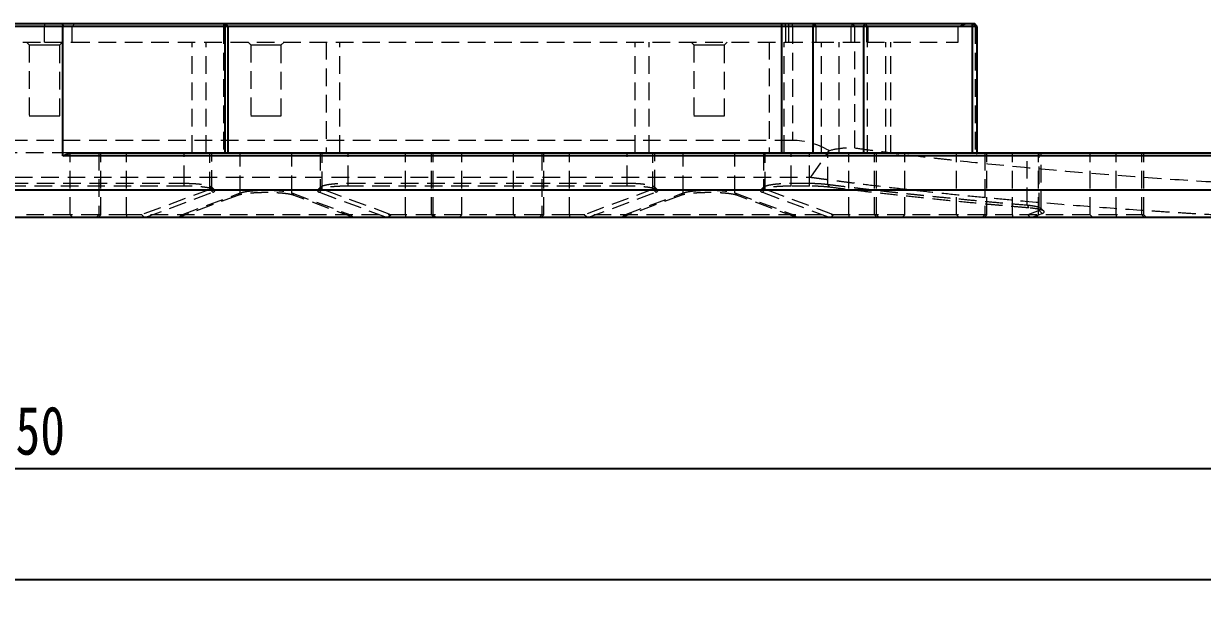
# Model space of a CAD drawing. Header units: millimetres. Extents: x 0 to 420, y 0 to 298.
# Drawn here: x 184.5 to 269.7, y 100.5 to 141.7 of the extents above; entities that cross this region are included whole.
import ezdxf

# ---------------------------------------------------------------- set-up
doc = ezdxf.new("R2010")
doc.units = ezdxf.units.MM
doc.linetypes.add('HIDDEN', pattern=[1.905, 1.27, -0.635])
doc.layers.add('레이어10', color=30, linetype='Continuous')
doc.layers.add('치수선', color=104, linetype='Continuous')
doc.styles.add('SLDTEXTSTYLE4', font='TXT', dxfattribs={"width": 0.75})
doc.dimstyles.new('SLDDIMSTYLE0', dxfattribs={"dimtxt": 3.5, "dimasz": 3.302, "dimexe": 0, "dimexo": 0.0625, "dimgap": 0.875, "dimtad": 1, "dimdec": 3, "dimlfac": 1.5, "dimrnd": 1e-09, "dimzin": 12, "dimdsep": 46, "dimtxsty": 'SLDTEXTSTYLE4', "dimsah": 1, "dimcen": 0.09, "dimadec": 0, "dimazin": 3, "dimtfac": 1, "dimtdec": 3, "dimtofl": 0, "dimtmove": 0, "dimatfit": 3, "dimfxl": 1, "dimfrac": 2, "dimtolj": 1, "dimtzin": 12, "dimarcsym": 0})

# ---------------------------------------------------------------- blocks, each defined once
blk = doc.blocks.new('_D')
at = {"layer": '치수선', "transparency": 16777216}
for p, q in [((302.721, 125.043), (302.721, 108.529)), ((69.388, 121.863), (69.388, 108.529)), ((302.721, 109.529), (69.388, 109.529))]:
    blk.add_line(p, q, dxfattribs=at)
for points in [[(69.388, 109.529), (72.69, 109.021), (72.69, 110.037)], [(302.721, 109.529), (299.419, 110.037), (299.419, 109.021)]]:
    blk.add_solid(points, dxfattribs=at)
at = {"layer": '치수선', "transparency": 16777216, "insert": (182.176, 114.041), "char_height": 3.5, "attachment_point": 1, "style": 'SLDTEXTSTYLE4'}
blk.add_mtext('350', dxfattribs=at)
blk = doc.blocks.new('_D_2')
at = {"layer": '레이어10', "transparency": 16777216}
for p, q in [((313.721, 128.655), (313.721, 100.529)), ((34.055, 126.522), (34.055, 100.529)), ((34.055, 101.529), (313.721, 101.529))]:
    blk.add_line(p, q, dxfattribs=at)
for points in [[(34.055, 101.529), (37.357, 101.021), (37.357, 102.037)], [(313.721, 101.529), (310.419, 102.037), (310.419, 101.021)]]:
    blk.add_solid(points, dxfattribs=at)
at = {"layer": '레이어10', "transparency": 16777216, "char_height": 3.5, "attachment_point": 1, "style": 'SLDTEXTSTYLE4'}
for s, insert in [('(', (166.349, 106.041)), (')', (179.707, 106.041)), ('419.5', (168.069, 106.041))]:
    blk.add_mtext(s, dxfattribs=dict(at, insert=insert))

msp = doc.modelspace()

# ---------------------------------------------------------------- linework, layer by layer
at = {"color": 7, "linetype": 'Continuous', "lineweight": 25}
for p, q in [((155.91298, 141.65487), (187.34958, 141.65487)), ((187.3881, 141.45487), (155.91298, 141.45487)), ((187.34958, 141.65487), (187.3881, 141.45487)), ((187.34958, 141.65487), (199.04009, 141.65487)), ((199.11437, 141.45487), (187.3881, 141.45487)), ((187.3881, 132.12153), (187.3881, 141.45487)), ((199.04009, 141.65487), (199.11437, 141.45487)), ((199.04009, 141.65487), (199.1239, 141.65487)), ((199.11437, 132.32153), (199.11437, 141.45487)), ((199.3239, 141.45487), (199.11437, 141.45487)), ((199.3239, 141.45487), (199.1239, 141.65487)), ((199.1239, 141.65487), (239.30394, 141.65487)), ((199.3239, 132.32153), (199.3239, 141.45487)), ((239.30394, 141.45487), (199.3239, 141.45487)), ((239.30394, 141.45487), (239.30394, 141.65487)), ((239.30394, 141.65487), (241.66746, 141.65487)), ((239.30394, 132.32153), (239.30394, 141.45487)), ((241.53367, 141.45487), (239.30394, 141.45487)), ((241.53367, 141.45487), (241.66746, 141.65487)), ((241.53367, 141.45487), (241.53367, 132.32153)), ((245.21977, 141.45487), (241.53367, 141.45487)), ((241.66746, 141.65487), (245.29053, 141.65487)), ((245.21977, 132.32153), (245.21977, 141.45487)), ((253.08243, 141.45487), (245.21977, 141.45487)), ((245.29053, 141.65487), (253.08243, 141.65487)), ((253.08243, 141.45487), (253.08243, 141.65487)), ((253.08243, 141.65487), (253.21576, 141.65487)), ((253.08243, 132.32153), (253.08243, 141.45487)), ((253.41576, 141.45487), (253.08243, 141.45487)), ((253.41576, 141.45487), (253.21576, 141.65487)), ((253.41576, 132.32153), (253.41576, 141.45487)), ((187.3881, 132.12153), (187.8881, 132.32153)), ((302.72143, 132.12153), (187.3881, 132.12153)), ((187.8881, 132.32153), (302.72143, 132.32153)), ((155.91298, 129.65487), (302.72143, 129.65487)), ((302.72143, 127.65487), (155.91298, 127.65487))]:
    msp.add_line(p, q, dxfattribs=at)
at = {"color": 7, "linetype": 'HIDDEN', "lineweight": 18}
for p, q in [((186.05476, 141.65487), (186.05476, 141.45487)), ((186.05476, 140.32153), (186.05476, 141.45487)), ((188.05476, 141.45487), (188.25476, 141.65487)), ((188.05476, 140.32153), (188.05476, 141.45487)), ((198.99057, 141.65487), (198.99057, 141.45487)), ((198.99057, 141.45487), (198.99057, 132.32153)), ((239.56026, 141.45487), (239.56026, 141.65487)), ((239.56026, 141.45487), (239.56026, 140.32153)), ((239.81762, 141.45487), (239.81762, 141.65487)), ((239.81762, 140.32153), (239.81762, 141.45487)), ((240.07604, 141.45487), (240.07604, 141.65487)), ((240.07604, 141.45487), (240.07604, 133.21992)), ((241.66252, 141.65487), (241.79671, 141.45487)), ((241.79671, 140.32153), (241.79671, 141.45487)), ((244.43865, 141.65487), (244.30406, 141.45487)), ((244.30406, 140.32153), (244.30406, 141.45487)), ((244.57614, 141.45487), (244.44114, 141.65487)), ((244.57614, 132.65768), (244.57614, 141.45487)), ((245.45599, 140.32153), (245.45599, 141.45487)), ((245.50363, 132.32153), (245.50363, 141.45487)), ((245.50365, 140.32153), (245.50365, 141.45629)), ((245.54474, 140.32153), (245.54474, 141.45487)), ((252.03728, 140.32153), (252.03728, 141.45487)), ((253.27378, 141.45487), (253.15897, 141.65487)), ((253.27378, 141.45487), (253.27378, 132.12153)), ((155.91298, 140.32153), (186.05476, 140.32153)), ((184.75476, 140.32153), (184.95476, 140.12153)), ((184.95476, 140.12153), (186.05476, 140.12153)), ((184.95476, 140.12153), (184.95476, 134.9882)), ((186.05476, 140.32153), (188.05476, 140.32153)), ((186.05476, 140.12153), (187.15476, 140.12153)), ((187.15476, 140.12153), (187.35476, 140.32153)), ((187.15476, 134.9882), (187.15476, 140.12153)), ((188.05476, 140.32153), (239.56026, 140.32153)), ((196.72143, 132.32153), (196.72143, 140.32153)), ((197.72143, 132.32153), (197.72143, 140.32153)), ((200.75476, 140.32153), (200.95476, 140.12153)), ((200.95476, 140.12153), (202.05476, 140.12153)), ((200.95476, 140.12153), (200.95476, 134.9882)), ((202.05476, 140.12153), (203.15476, 140.12153)), ((203.15476, 140.12153), (203.35476, 140.32153)), ((203.15476, 134.9882), (203.15476, 140.12153)), ((206.3881, 140.32153), (206.3881, 132.32153)), ((207.3881, 132.32153), (207.3881, 140.32153)), ((228.72143, 132.32153), (228.72143, 140.32153)), ((229.72143, 132.32153), (229.72143, 140.32153)), ((232.75476, 140.32153), (232.95476, 140.12153)), ((232.95476, 140.12153), (234.05476, 140.12153)), ((232.95476, 140.12153), (232.95476, 134.9882)), ((234.05476, 140.12153), (235.15476, 140.12153)), ((235.15476, 140.12153), (235.35476, 140.32153)), ((235.15476, 134.9882), (235.15476, 140.12153)), ((238.3881, 140.32153), (238.3881, 132.32153)), ((239.29644, 132.32153), (239.29644, 140.32153)), ((239.47975, 132.32153), (239.47975, 140.32153)), ((239.56026, 140.32153), (241.79671, 140.32153)), ((241.79671, 140.32153), (245.45599, 140.32153)), ((242.17557, 132.32153), (242.17557, 140.32153)), ((243.45483, 132.32153), (243.45483, 140.32153)), ((245.45599, 140.32153), (252.03728, 140.32153)), ((245.50365, 132.32153), (245.50365, 140.32153)), ((246.82401, 132.32153), (246.82401, 140.32153)), ((247.18437, 132.32153), (247.18437, 140.32153)), ((184.95476, 134.9882), (186.05476, 134.9882)), ((186.05476, 134.9882), (187.15476, 134.9882)), ((200.95476, 134.9882), (202.05476, 134.9882)), ((202.05476, 134.9882), (203.15476, 134.9882)), ((232.95476, 134.9882), (234.05476, 134.9882)), ((234.05476, 134.9882), (235.15476, 134.9882)), ((240.07604, 133.21992), (69.3881, 133.21992)), ((187.8881, 132.32153), (181.72143, 132.32153)), ((187.91792, 127.85487), (187.91792, 132.32153)), ((189.97439, 132.32153), (189.97439, 127.85487)), ((190.11123, 127.85487), (190.11123, 132.32153)), ((191.97439, 127.85487), (191.97439, 132.32153)), ((196.13514, 130.13105), (196.13514, 132.32153)), ((197.9983, 129.69033), (197.9983, 132.32153)), ((198.13514, 129.80785), (198.13514, 132.32153)), ((200.19161, 129.43111), (200.19161, 132.32153)), ((203.91792, 129.43111), (203.91792, 132.32153)), ((205.97439, 132.32153), (205.97439, 129.81873)), ((206.11123, 129.70178), (206.11123, 132.32153)), ((207.97439, 130.14037), (207.97439, 132.32153)), ((212.13514, 127.85487), (212.13514, 132.32153)), ((213.9983, 127.85487), (213.9983, 132.32153)), ((214.13514, 127.85487), (214.13514, 132.32153)), ((216.19161, 127.85487), (216.19161, 132.32153)), ((219.91792, 127.85487), (219.91792, 132.32153)), ((221.97439, 132.32153), (221.97439, 127.85487)), ((222.11123, 127.85487), (222.11123, 132.32153)), ((223.97439, 127.85487), (223.97439, 132.32153)), ((228.13514, 130.14037), (228.13514, 132.32153)), ((229.9983, 129.70178), (229.9983, 132.32153)), ((230.13514, 129.81873), (230.13514, 132.32153)), ((232.19161, 129.43111), (232.19161, 132.32153)), ((235.91792, 129.43111), (235.91792, 132.32153)), ((237.97439, 132.32153), (237.97439, 129.80785)), ((238.11123, 129.69033), (238.11123, 132.32153)), ((239.97439, 130.13105), (239.97439, 132.32153)), ((241.31508, 130.13105), (241.31508, 132.32153)), ((241.39797, 130.56699), (242.71454, 132.49026)), ((242.62897, 130.05152), (242.62897, 132.32153)), ((244.13514, 127.85487), (244.13514, 132.32153)), ((245.9983, 127.85487), (245.9983, 132.32153)), ((246.13514, 127.85487), (246.13514, 132.32153)), ((248.19161, 127.85487), (248.19161, 132.32153)), ((251.91792, 127.85487), (251.91792, 132.32153)), ((253.41576, 132.26763), (253.41576, 132.32153)), ((253.97439, 132.32153), (253.97439, 127.85487)), ((254.11123, 127.85487), (254.11123, 132.32153)), ((255.97439, 127.85487), (255.97439, 132.32153)), ((257.03418, 128.55971), (257.03418, 132.32153)), ((257.84735, 127.85487), (257.84735, 132.32153)), ((257.89841, 128.16219), (257.89841, 132.32153)), ((258.03525, 128.27954), (258.03525, 132.32153)), ((261.57366, 127.85487), (261.57366, 132.32153)), ((263.44662, 127.85487), (263.44662, 132.32153)), ((265.30977, 127.85487), (265.30977, 132.32153)), ((265.44662, 127.85487), (265.44662, 132.32153)), ((81.04762, 130.56699), (241.39796, 130.56699)), ((175.97439, 130.13105), (196.13514, 130.13105)), ((196.13514, 129.9219), (175.97439, 129.9219)), ((197.9983, 129.69033), (193.07388, 127.85487)), ((193.30535, 127.65487), (198.20522, 129.48118)), ((195.96266, 127.85487), (200.19161, 129.43111)), ((196.13514, 129.9219), (196.13514, 130.13105)), ((197.9983, 129.69033), (198.20522, 129.48118)), ((200.01433, 129.2529), (200.19161, 129.43111)), ((203.91792, 129.43111), (208.14686, 127.85487)), ((204.0952, 129.2529), (203.91792, 129.43111)), ((205.91434, 129.48198), (206.11123, 129.70178)), ((205.91434, 129.48198), (210.81561, 127.65514)), ((211.06637, 127.85487), (206.11123, 129.70178)), ((207.97439, 129.92056), (207.97439, 130.14037)), ((207.97439, 130.14037), (228.13514, 130.14037)), ((228.13514, 129.92056), (207.97439, 129.92056)), ((229.9983, 129.70178), (225.04315, 127.85487)), ((225.29392, 127.65514), (230.19518, 129.48198)), ((227.96266, 127.85487), (232.19161, 129.43111)), ((228.13514, 129.92056), (228.13514, 130.14037)), ((229.9983, 129.70178), (230.19518, 129.48198)), ((232.01433, 129.2529), (232.19161, 129.43111)), ((235.91792, 129.43111), (240.14686, 127.85487)), ((236.0952, 129.2529), (235.91792, 129.43111)), ((237.90431, 129.48118), (238.11123, 129.69033)), ((237.90431, 129.48118), (242.80418, 127.65487)), ((243.03565, 127.85487), (238.11123, 129.69033)), ((239.97439, 129.9219), (239.97439, 130.13105)), ((239.97439, 130.13105), (241.31508, 130.13105)), ((241.31508, 129.9219), (239.97439, 129.9219)), ((241.31508, 129.9219), (241.31508, 130.13105)), ((242.77489, 129.84237), (242.62897, 130.05152)), ((200.01433, 129.2529), (195.72765, 127.65514)), ((208.38188, 127.65514), (204.0952, 129.2529)), ((232.01433, 129.2529), (227.72765, 127.65514)), ((240.38188, 127.65514), (236.0952, 129.2529)), ((187.91792, 127.85487), (184.19161, 127.85487)), ((187.91792, 127.85487), (188.10424, 127.65487)), ((189.97439, 127.85487), (187.91792, 127.85487)), ((189.97439, 127.85487), (189.77439, 127.65487)), ((190.11123, 127.85487), (189.92492, 127.65487)), ((191.97439, 127.85487), (189.97439, 127.85487)), ((191.97439, 127.85487), (191.97439, 127.65487)), ((212.13514, 127.85487), (191.97439, 127.85487)), ((193.07388, 127.85487), (193.2651, 127.65487)), ((195.72765, 127.65514), (195.96266, 127.85487)), ((208.38188, 127.65514), (208.14686, 127.85487)), ((210.81561, 127.65514), (211.06637, 127.85487)), ((214.13514, 127.85487), (212.13514, 127.85487)), ((212.13514, 127.85487), (212.13514, 127.65487)), ((213.9983, 127.85487), (214.18461, 127.65487)), ((216.19161, 127.85487), (214.13514, 127.85487)), ((214.33514, 127.65487), (214.13514, 127.85487)), ((216.19161, 127.85487), (216.00529, 127.65487)), ((219.91792, 127.85487), (216.19161, 127.85487)), ((219.91792, 127.85487), (220.10424, 127.65487)), ((221.97439, 127.85487), (219.91792, 127.85487)), ((221.97439, 127.85487), (221.77439, 127.65487)), ((222.11123, 127.85487), (221.92492, 127.65487)), ((223.97439, 127.85487), (221.97439, 127.85487)), ((223.97439, 127.85487), (223.97439, 127.65487)), ((244.13514, 127.85487), (223.97439, 127.85487)), ((225.04315, 127.85487), (225.29392, 127.65514)), ((227.72765, 127.65514), (227.96266, 127.85487)), ((240.38188, 127.65514), (240.14686, 127.85487)), ((242.84443, 127.65487), (243.03565, 127.85487)), ((246.13514, 127.85487), (244.13514, 127.85487)), ((244.13514, 127.85487), (244.13514, 127.65487)), ((245.9983, 127.85487), (246.18461, 127.65487)), ((248.19161, 127.85487), (246.13514, 127.85487)), ((246.33514, 127.65487), (246.13514, 127.85487)), ((248.19161, 127.85487), (248.00529, 127.65487)), ((251.91792, 127.85487), (248.19161, 127.85487)), ((251.91792, 127.85487), (252.10424, 127.65487)), ((253.97439, 127.85487), (251.91792, 127.85487)), ((253.97439, 127.85487), (253.77439, 127.65487)), ((253.92492, 127.65487), (254.11123, 127.85487)), ((255.97439, 127.85487), (253.97439, 127.85487)), ((255.97439, 127.85487), (255.97439, 127.65487)), ((263.44662, 127.85487), (255.97439, 127.85487)), ((257.03418, 128.55971), (257.14512, 128.35056)), ((257.89841, 128.16219), (257.07388, 127.85487)), ((257.07388, 127.85487), (257.2651, 127.65487)), ((257.30535, 127.65487), (258.10533, 127.95304)), ((257.66103, 127.65487), (257.84735, 127.85487)), ((257.89841, 128.16219), (258.10533, 127.95304)), ((258.2339, 128.1174), (258.00738, 128.33347)), ((261.75997, 127.65487), (261.57366, 127.85487)), ((265.44662, 127.85487), (263.44662, 127.85487)), ((263.44662, 127.85487), (263.44662, 127.65487)), ((265.30977, 127.85487), (265.49609, 127.65487)), ((265.64662, 127.65487), (265.44662, 127.85487)), ((195.72765, 127.65514), (195.72662, 127.65487)), ((208.38291, 127.65487), (208.38188, 127.65514)), ((210.81561, 127.65514), (210.81605, 127.65487)), ((225.29347, 127.65487), (225.29392, 127.65514)), ((227.72765, 127.65514), (227.72662, 127.65487)), ((240.38291, 127.65487), (240.38188, 127.65514))]:
    msp.add_line(p, q, dxfattribs=at)
msp.add_ellipse((240.07604, 124.28375), major_axis=(0, 8.93617), ratio=0.74603175, start_param=5.87627458, end_param=6.28318531, dxfattribs=at)
at = {"color": 7, "linetype": 'Continuous', "lineweight": 25}
msp.add_open_spline([(245.29053, 141.65487), (245.26693, 141.5882), (245.24334, 141.52153), (245.21977, 141.45487)], degree=3, dxfattribs=at)
at = {"color": 7, "linetype": 'HIDDEN', "lineweight": 18}
for points in [[(245.45599, 141.45487), (245.43232, 141.52153), (245.40867, 141.5882), (245.38502, 141.65487)], [(245.50365, 141.45629), (245.50365, 141.45582), (245.50364, 141.45534), (245.50363, 141.45487)], [(252.03728, 141.45487), (252.24522, 141.52187), (252.45338, 141.58854), (252.66175, 141.65487)]]:
    msp.add_open_spline(points, degree=3, dxfattribs=at)
for points, knots in [([(245.54474, 141.45487), (245.53619, 141.45487), (245.52763, 141.45505), (245.51908, 141.45542), (245.51394, 141.45565), (245.50879, 141.45594), (245.50365, 141.45629)], [-0.000050078794, -0.000050078794, -0.000050078794, -0.000050078794, 0, 0, 0, 0.0000301356085, 0.0000301356085, 0.0000301356085, 0.0000301356085]), ([(242.71454, 132.49026), (243.05044, 132.5815), (243.37447, 132.64224), (243.99785, 132.69967), (244.29914, 132.69561), (244.57614, 132.65764)], [0, 0, 0, 0, 0.5, 0.5, 1, 1, 1, 1]), ([(281.94928, 129.65487), (281.70812, 129.66394), (281.22559, 129.6821), (280.50352, 129.71053), (279.78236, 129.73987), (279.06232, 129.77018), (278.34342, 129.80145), (277.62572, 129.83369), (276.90929, 129.86689), (276.19418, 129.90105), (275.48045, 129.93617), (274.76817, 129.97226), (274.05739, 130.00931), (273.34817, 130.04732), (272.64057, 130.0863), (271.93466, 130.12624), (269.72444, 130.25463), (266.04326, 130.49224), (261.03881, 130.87505), (256.19242, 131.30779), (252.68944, 131.66893), (250.3816, 131.92869), (249.19758, 132.06686), (248.02383, 132.2088), (246.86138, 132.3546), (245.70919, 132.50398), (244.95448, 132.60636), (244.57614, 132.65768)], [0, 0, 0, 0, 0.01737587, 0.03476805, 0.05217657, 0.06960147, 0.08704276, 0.10450048, 0.12197465, 0.1394653, 0.15697246, 0.17449615, 0.1920364, 0.20959323, 0.22716668, 0.24475676, 0.26236351, 0.39295856, 0.52494012, 0.65542034, 0.78783971, 0.82273697, 0.85781915, 0.8930864, 0.92853886, 0.96417668, 1, 1, 1, 1]), ([(253.4094, 132.21441), (253.40203, 132.18812), (253.38797, 132.16508), (253.34296, 132.13155), (253.31174, 132.12153), (253.27378, 132.12153)], [0, 0, 0, 0, 0.5, 0.5, 1, 1, 1, 1]), ([(241.39796, 130.56699), (241.56635, 130.54367), (241.9031, 130.49704), (242.41301, 130.42782), (242.92636, 130.35915), (243.44351, 130.29107), (243.96435, 130.22358), (244.48892, 130.15668), (245.45708, 130.03514), (246.8866, 129.862), (248.80501, 129.64236), (250.76441, 129.43047), (252.76321, 129.22651), (254.80002, 129.0306), (257.56311, 128.78044), (261.10438, 128.48855), (264.43976, 128.24796), (266.77073, 128.09448), (268.05092, 128.01369), (269.3391, 127.93587), (270.63524, 127.86102), (271.9395, 127.7892), (273.25124, 127.72014), (274.13206, 127.67663), (274.57256, 127.65487)], [0, 0, 0, 0, 0.01789414, 0.03578536, 0.05367478, 0.0715635, 0.08945263, 0.10734328, 0.12523655, 0.18783161, 0.25039831, 0.31293515, 0.37549027, 0.43800758, 0.50051491, 0.62544395, 0.75035263, 0.78606043, 0.82173868, 0.85739631, 0.89304229, 0.92868559, 0.96433517, 1, 1, 1, 1]), ([(196.13514, 130.13105), (196.2971, 130.1292), (196.62124, 130.12551), (197.07848, 130.09621), (197.481, 130.05137), (197.80129, 129.9918), (198.02377, 129.92533), (198.07975, 129.8777), (198.10552, 129.85576)], [0, 0, 0, 0, 0.1699265, 0.34010185, 0.51071642, 0.68185802, 0.85349231, 1, 1, 1, 1]), ([(198.20522, 129.48118), (198.21578, 129.48526), (198.23692, 129.49342), (198.26429, 129.50588), (198.29242, 129.52058), (198.31864, 129.53762), (198.34723, 129.56346), (198.36266, 129.59617), (198.34836, 129.63542), (198.30148, 129.67414), (198.2227, 129.71175), (198.11318, 129.74769), (197.97454, 129.78145), (197.8088, 129.81251), (197.61841, 129.84042), (197.40617, 129.86478), (197.1752, 129.88521), (196.9289, 129.90143), (196.67092, 129.91318), (196.44925, 129.91913), (196.29248, 129.9212), (196.20263, 129.92182), (196.15765, 129.92187), (196.13514, 129.9219)], [0, 0, 0, 0, 0.02089187, 0.04179265, 0.06273598, 0.09407439, 0.12550461, 0.18826494, 0.2510265, 0.31377032, 0.37647843, 0.43913496, 0.50172701, 0.56424545, 0.62668544, 0.68904672, 0.75133367, 0.81355507, 0.87572354, 0.93785489, 0.96892682, 0.98444566, 1, 1, 1, 1]), ([(198.12048, 129.80785), (198.1234, 129.79389), (198.1318, 129.75371), (198.05101, 129.71536), (197.9983, 129.69033)], [0, 0, 0, 0, 0.34748569, 1, 1, 1, 1]), ([(198.33524, 129.64408), (198.29795, 129.6796), (198.22335, 129.75066), (198.14892, 129.82166), (198.1117, 129.85718)], [0, 0, 0, 0, 0.499879268, 1, 1, 1, 1]), ([(204.0952, 129.2529), (204.08146, 129.25781), (204.054, 129.26763), (204.00641, 129.28197), (203.94564, 129.29829), (203.86813, 129.31629), (203.77084, 129.33553), (203.66389, 129.35366), (203.54793, 129.37057), (203.42358, 129.38617), (203.29156, 129.40038), (203.15259, 129.4131), (203.00747, 129.42428), (202.85699, 129.43385), (202.70202, 129.44175), (202.54341, 129.44794), (202.38206, 129.45239), (202.21887, 129.45507), (202.05476, 129.45597), (201.89066, 129.45507), (201.72747, 129.45239), (201.56612, 129.44794), (201.40751, 129.44175), (201.25254, 129.43385), (201.10206, 129.42428), (200.95694, 129.4131), (200.81797, 129.40038), (200.68595, 129.38617), (200.5616, 129.37057), (200.44564, 129.35366), (200.33869, 129.33553), (200.2414, 129.31629), (200.15423, 129.29605), (200.09062, 129.27843), (200.04498, 129.26397), (200.02455, 129.25659), (200.01433, 129.2529)], [0, 0, 0, 0, 0.02093363, 0.04185128, 0.06280453, 0.09417206, 0.12551685, 0.15683776, 0.18813425, 0.21940625, 0.25065433, 0.28187951, 0.31308338, 0.34426799, 0.37543584, 0.4065898, 0.43773305, 0.46886903, 0.50000132, 0.53113362, 0.56226959, 0.59341285, 0.6245668, 0.65573466, 0.68691927, 0.71812314, 0.74934832, 0.78059639, 0.8118684, 0.84316489, 0.8744858, 0.90583059, 0.93719812, 0.96858682, 0.9842783, 1, 1, 1, 1]), ([(200.19161, 129.43111), (200.20461, 129.43619), (200.23017, 129.44618), (200.27378, 129.46051), (200.32924, 129.47679), (200.39946, 129.49462), (200.51791, 129.52024), (200.68735, 129.54941), (200.92206, 129.57931), (201.18228, 129.60329), (201.55428, 129.62661), (202.05476, 129.63872), (202.55525, 129.62661), (202.92725, 129.60329), (203.18746, 129.57931), (203.42218, 129.54942), (203.59159, 129.52024), (203.7101, 129.49462), (203.78891, 129.47455), (203.85988, 129.45333), (203.89824, 129.43865), (203.91792, 129.43111)], [0, 0, 0, 0, 0.02171545, 0.04269601, 0.0629419, 0.09494591, 0.12577501, 0.18845048, 0.25100903, 0.3134582, 0.3758153, 0.50000403, 0.62419277, 0.68654987, 0.74899903, 0.81155759, 0.87423305, 0.90505529, 0.93706616, 0.96770297, 1, 1, 1, 1]), ([(207.97439, 129.92056), (207.94457, 129.92051), (207.88494, 129.92041), (207.79558, 129.91959), (207.6917, 129.91806), (207.57362, 129.91544), (207.39858, 129.90994), (207.18446, 129.90019), (206.93937, 129.88405), (206.70952, 129.86371), (206.49831, 129.83948), (206.30884, 129.8117), (206.14391, 129.78079), (206.00593, 129.7472), (205.89695, 129.71143), (205.81855, 129.674), (205.7719, 129.63547), (205.75766, 129.5964), (205.77608, 129.55737), (205.81837, 129.52534), (205.8619, 129.50345), (205.89047, 129.49111), (205.90638, 129.48502), (205.91434, 129.48198)], [0, 0, 0, 0, 0.02069978, 0.04140383, 0.06214677, 0.09318146, 0.12430732, 0.18647574, 0.24869708, 0.31098398, 0.37334521, 0.43578514, 0.49830352, 0.56089552, 0.62355199, 0.68626005, 0.7490038, 0.81176531, 0.87452559, 0.93726574, 0.96863685, 0.98430181, 1, 1, 1, 1]), ([(205.99423, 129.86392), (205.95887, 129.82674), (205.88815, 129.75239), (205.8173, 129.67799), (205.78188, 129.64081)], [0, 0, 0, 0, 0.5001179, 1, 1, 1, 1]), ([(206.11123, 129.70178), (206.05852, 129.72669), (205.97772, 129.76485), (205.98613, 129.80484), (205.98905, 129.81873)], [0, 0, 0, 0, 0.652515985, 1, 1, 1, 1]), ([(205.99837, 129.86263), (206.02547, 129.88575), (206.08255, 129.93445), (206.30804, 130.0018), (206.62859, 130.06107), (207.03104, 130.1057), (207.4883, 130.13485), (207.81244, 130.13853), (207.97439, 130.14037)], [0, 0, 0, 0, 0.15376582, 0.32393164, 0.49361364, 0.66277809, 0.83151122, 1, 1, 1, 1]), ([(228.13514, 130.14037), (228.29709, 130.13853), (228.62123, 130.13485), (229.07849, 130.1057), (229.48094, 130.06107), (229.80148, 130.0018), (230.02698, 129.93445), (230.08406, 129.88575), (230.11116, 129.86263)], [0, 0, 0, 0, 0.16848878, 0.33722191, 0.50638636, 0.67606836, 0.84623418, 1, 1, 1, 1]), ([(230.19518, 129.48198), (230.2057, 129.48603), (230.22674, 129.49415), (230.25397, 129.50656), (230.28197, 129.52119), (230.30805, 129.53814), (230.33651, 129.56386), (230.35187, 129.5964), (230.33763, 129.63547), (230.29098, 129.674), (230.21258, 129.71143), (230.1036, 129.7472), (229.96562, 129.78079), (229.80069, 129.8117), (229.61122, 129.83948), (229.40001, 129.86371), (229.17016, 129.88405), (228.92505, 129.90019), (228.66832, 129.91188), (228.44773, 129.9178), (228.29172, 129.91986), (228.2023, 129.92048), (228.15754, 129.92053), (228.13514, 129.92056)], [0, 0, 0, 0, 0.020891781, 0.041792559, 0.062735984, 0.094074187, 0.125504605, 0.188264942, 0.251026505, 0.313770316, 0.376478428, 0.439134956, 0.50172701, 0.564245452, 0.626685437, 0.689046717, 0.751333672, 0.813555065, 0.875723542, 0.937854888, 0.96892682, 0.984445554, 1, 1, 1, 1]), ([(230.12048, 129.81873), (230.1234, 129.80484), (230.1318, 129.76485), (230.05101, 129.72669), (229.9983, 129.70178)], [0, 0, 0, 0, 0.347484015, 1, 1, 1, 1]), ([(230.32765, 129.64081), (230.29223, 129.67799), (230.22138, 129.75239), (230.15066, 129.82674), (230.1153, 129.86392)], [0, 0, 0, 0, 0.499882097, 1, 1, 1, 1]), ([(236.0952, 129.2529), (236.08146, 129.25781), (236.054, 129.26763), (236.00641, 129.28197), (235.94564, 129.29829), (235.86813, 129.31629), (235.77084, 129.33553), (235.66389, 129.35366), (235.54793, 129.37057), (235.42358, 129.38617), (235.29156, 129.40038), (235.15259, 129.4131), (235.00747, 129.42428), (234.85699, 129.43385), (234.70202, 129.44175), (234.54341, 129.44794), (234.38206, 129.45239), (234.21887, 129.45507), (234.05476, 129.45597), (233.89066, 129.45507), (233.72747, 129.45239), (233.56612, 129.44794), (233.40751, 129.44175), (233.25254, 129.43385), (233.10206, 129.42428), (232.95694, 129.4131), (232.81797, 129.40038), (232.68595, 129.38617), (232.5616, 129.37057), (232.44564, 129.35366), (232.33869, 129.33553), (232.2414, 129.31629), (232.15423, 129.29605), (232.09062, 129.27843), (232.04498, 129.26397), (232.02455, 129.25659), (232.01433, 129.2529)], [0, 0, 0, 0, 0.02093363, 0.04185128, 0.06280453, 0.09417206, 0.12551685, 0.15683776, 0.18813425, 0.21940625, 0.25065433, 0.28187951, 0.31308338, 0.34426799, 0.37543584, 0.4065898, 0.43773305, 0.46886903, 0.50000132, 0.53113362, 0.56226959, 0.59341285, 0.6245668, 0.65573466, 0.68691927, 0.71812314, 0.74934832, 0.78059639, 0.8118684, 0.84316489, 0.8744858, 0.90583059, 0.93719812, 0.96858682, 0.9842783, 1, 1, 1, 1]), ([(232.19161, 129.43111), (232.20461, 129.43619), (232.23017, 129.44618), (232.27378, 129.46051), (232.32924, 129.47679), (232.39946, 129.49462), (232.51791, 129.52024), (232.68735, 129.54941), (232.92206, 129.57931), (233.18228, 129.60329), (233.55428, 129.62661), (234.05476, 129.63872), (234.55525, 129.62661), (234.92725, 129.60329), (235.18746, 129.57931), (235.42218, 129.54942), (235.59159, 129.52024), (235.7101, 129.49462), (235.78891, 129.47455), (235.85988, 129.45333), (235.89824, 129.43865), (235.91792, 129.43111)], [0, 0, 0, 0, 0.02171545, 0.04269601, 0.0629419, 0.09494591, 0.12577501, 0.18845048, 0.25100903, 0.3134582, 0.3758153, 0.50000403, 0.62419277, 0.68654987, 0.74899903, 0.81155759, 0.87423305, 0.90505529, 0.93706616, 0.96770297, 1, 1, 1, 1]), ([(239.97439, 129.9219), (239.94443, 129.92185), (239.8845, 129.92175), (239.7947, 129.92092), (239.69033, 129.91939), (239.57167, 129.91675), (239.39578, 129.91123), (239.18061, 129.90143), (238.93433, 129.88521), (238.70336, 129.86478), (238.49112, 129.84042), (238.30073, 129.81251), (238.13499, 129.78145), (237.99635, 129.74769), (237.88683, 129.71175), (237.80805, 129.67414), (237.76117, 129.63542), (237.74687, 129.59616), (237.76537, 129.55694), (237.80786, 129.52475), (237.85161, 129.50276), (237.88032, 129.49036), (237.89631, 129.48424), (237.90431, 129.48118)], [0, 0, 0, 0, 0.02069987, 0.04140392, 0.06214677, 0.09318167, 0.12430732, 0.18647574, 0.24869708, 0.31098398, 0.37334521, 0.43578514, 0.49830352, 0.56089552, 0.62355199, 0.68626005, 0.7490038, 0.81176531, 0.87452559, 0.93726574, 0.96863685, 0.98430192, 1, 1, 1, 1]), ([(237.99783, 129.85718), (237.96061, 129.82166), (237.88618, 129.75066), (237.81158, 129.6796), (237.77429, 129.64408)], [0, 0, 0, 0, 0.50012073, 1, 1, 1, 1]), ([(238.11123, 129.69033), (238.05852, 129.71536), (237.97772, 129.75371), (237.98613, 129.79389), (237.98905, 129.80785)], [0, 0, 0, 0, 0.65251431, 1, 1, 1, 1]), ([(238.004, 129.85576), (238.02978, 129.8777), (238.08576, 129.92533), (238.30824, 129.9918), (238.62853, 130.05137), (239.03105, 130.09621), (239.48829, 130.12551), (239.81243, 130.1292), (239.97439, 130.13105)], [0, 0, 0, 0, 0.14650769, 0.31814198, 0.48928358, 0.65989815, 0.8300735, 1, 1, 1, 1]), ([(241.31508, 130.13105), (241.35482, 130.13094), (241.43438, 130.13072), (241.55343, 130.12893), (241.69114, 130.1256), (241.84673, 130.11987), (242.01695, 130.11095), (242.18224, 130.09958), (242.33958, 130.08589), (242.49039, 130.07003), (242.58243, 130.05773), (242.62897, 130.05152)], [0, 0, 0, 0, 0.08300903, 0.16619556, 0.24956724, 0.37386622, 0.49928966, 0.62337507, 0.74939135, 0.87328189, 1, 1, 1, 1]), ([(242.77489, 129.84237), (242.74963, 129.84549), (242.69904, 129.85173), (242.59316, 129.86338), (242.45454, 129.87668), (242.27892, 129.89039), (242.09561, 129.90177), (241.90602, 129.91071), (241.71171, 129.91716), (241.54709, 129.92037), (241.41465, 129.92171), (241.34828, 129.92184), (241.31508, 129.9219)], [0, 0, 0, 0, 0.06259712, 0.12533094, 0.25051883, 0.37560283, 0.50059486, 0.62550934, 0.75036343, 0.8751763, 0.93755777, 1, 1, 1, 1]), ([(242.62897, 130.05152), (242.81713, 130.02784), (243.19304, 129.98054), (243.76138, 129.91051), (244.33214, 129.84125), (244.90562, 129.77282), (245.48167, 129.70521), (246.06025, 129.63841), (246.6413, 129.57244), (247.22474, 129.50729), (247.81053, 129.44296), (248.3986, 129.37944), (248.98889, 129.31675), (249.78733, 129.23336), (250.79827, 129.13046), (252.02757, 129.00962), (253.26587, 128.89207), (254.51298, 128.7779), (255.76738, 128.66682), (256.61243, 128.59537), (257.03418, 128.55971)], [0, 0, 0, 0, 0.0421924, 0.08429275, 0.12630108, 0.16821742, 0.21004181, 0.25177428, 0.29341486, 0.3349636, 0.37642052, 0.41778566, 0.45905906, 0.50024075, 0.58428749, 0.66803239, 0.75147578, 0.83461796, 0.91745926, 1, 1, 1, 1]), ([(257.14512, 128.35056), (256.93264, 128.36847), (256.50767, 128.4043), (255.87408, 128.45899), (255.24335, 128.51436), (254.61575, 128.57049), (253.99121, 128.62736), (252.9556, 128.72335), (251.52067, 128.86116), (249.70608, 129.04475), (247.92251, 129.2347), (246.36567, 129.40905), (245.0253, 129.56562), (243.89029, 129.70233), (243.14673, 129.79568), (242.77489, 129.84237)], [0, 0, 0, 0, 0.0416307, 0.08326049, 0.12489212, 0.16652834, 0.20817187, 0.24982546, 0.37476822, 0.49976116, 0.62476353, 0.74981708, 0.83319772, 0.91658474, 1, 1, 1, 1]), ([(257.03418, 128.55971), (257.06755, 128.55648), (257.13478, 128.54996), (257.23154, 128.53894), (257.33956, 128.52512), (257.45615, 128.50775), (257.5748, 128.48667), (257.68281, 128.46368), (257.77603, 128.43963), (257.85827, 128.41392), (257.90041, 128.39606), (257.92218, 128.38683)], [0, 0, 0, 0, 0.08184297, 0.16491354, 0.24921669, 0.37213802, 0.49894605, 0.62132929, 0.74923112, 0.8704714, 1, 1, 1, 1]), ([(258.10533, 127.95304), (258.11687, 127.95751), (258.13998, 127.96646), (258.17925, 127.98472), (258.21835, 128.00797), (258.24782, 128.03636), (258.25997, 128.06501), (258.25457, 128.09371), (258.23174, 128.12223), (258.1916, 128.15034), (258.13451, 128.17782), (258.06088, 128.20446), (257.97134, 128.23004), (257.86652, 128.25437), (257.74733, 128.27725), (257.61463, 128.29851), (257.46955, 128.31798), (257.33909, 128.33256), (257.22995, 128.34323), (257.1734, 128.34812), (257.14512, 128.35056)], [0, 0, 0, 0, 0.03125159, 0.06259424, 0.12520438, 0.18783626, 0.25048021, 0.31312613, 0.37576385, 0.43838341, 0.50097548, 0.56353152, 0.62604417, 0.68850733, 0.75091657, 0.813269, 0.87556366, 0.93780135, 0.96889115, 1, 1, 1, 1]), ([(257.97744, 128.33163), (258.00377, 128.31246), (258.08173, 128.25569), (257.97144, 128.19944), (257.89841, 128.16219)], [0, 0, 0, 0, 0.337798967, 1, 1, 1, 1])]:
    msp.add_open_spline(points, degree=3, knots=knots, dxfattribs=at)

# ---------------------------------------------------------------- dimensions: what is measured, and where the dimension line sits
at = {"layer": '레이어10'}
dim = msp.add_linear_dim(base=(313.72143, 101.52922), p1=(34.05476, 127.52153), p2=(313.72143, 129.65487), text='(<>)', dimstyle='SLDDIMSTYLE0', dxfattribs=at)
dim.commit()
dim.dimension.update_dxf_attribs({"geometry": '_D_2', "text_midpoint": (173.8881, 101.52922), "dimtype": 160})
at = {"layer": '치수선'}
dim = msp.add_linear_dim(base=(69.3881, 109.52922), p1=(302.72143, 126.04337), p2=(69.3881, 122.86255), dimstyle='SLDDIMSTYLE0', dxfattribs=at)
dim.commit()
dim.dimension.update_dxf_attribs({"geometry": '_D', "text_midpoint": (186.05476, 109.52922), "dimtype": 160})

doc.saveas('drawing.dxf')
